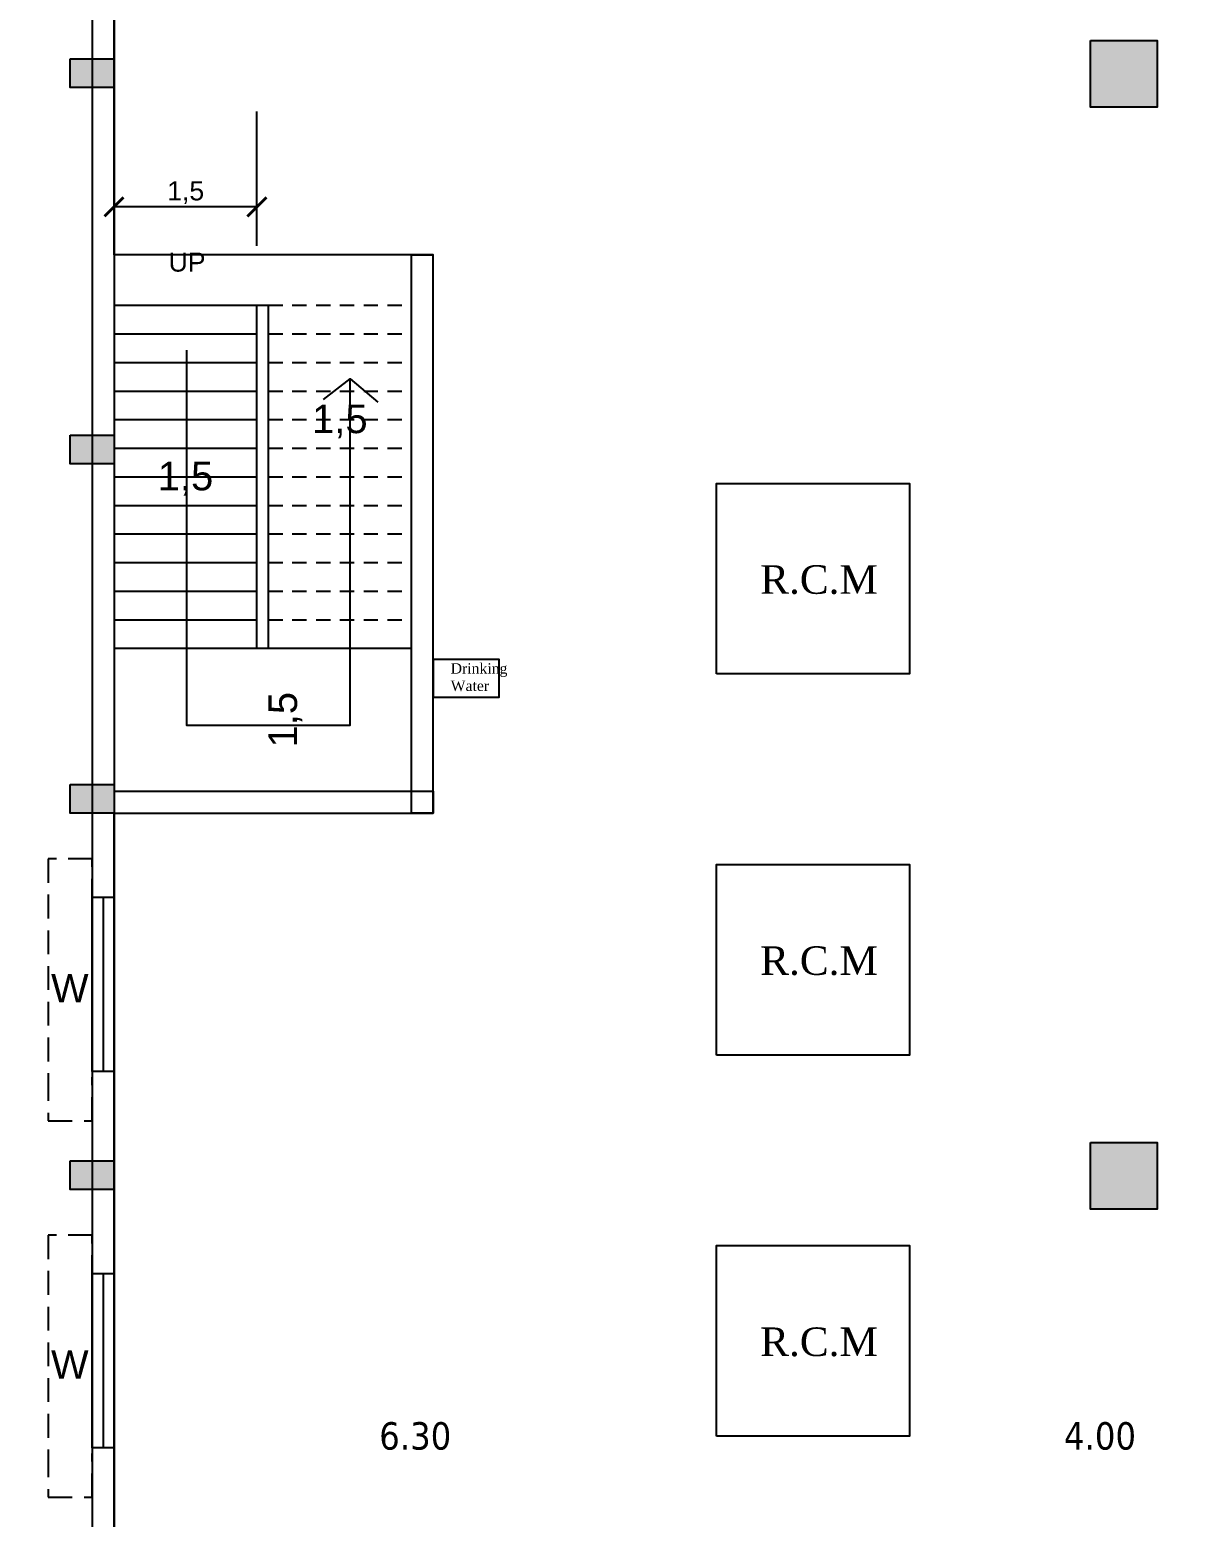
# Model space of a CAD drawing. Header units: metres. Extents: x 2292 to 2697, y 2134 to 2248.
# Drawn here: x 2512.95 to 2525.07, y 2152.08 to 2167.69 of the extents above; entities that cross this region are included whole.
import ezdxf

# ---------------------------------------------------------------- set-up
doc = ezdxf.new("R2010")
doc.units = ezdxf.units.M
doc.linetypes.add('DASHED', pattern=[0.75, 0.5, -0.25])
for name, color, linetype in [('BLK_1_COVERED_AREA', 140, 'Continuous'), ('BLK_1_FLR_1_EXIT_WIDTH_DOOR', 2, 'Continuous'), ('BLK_1_FLR_1_REGULAR_ROOM_1', 4, 'Continuous'), ('WORKSHOP_AREA', 121, 'Continuous')]:
    doc.layers.add(name, color=color, linetype=linetype)
doc.layers.add('BLK_1_FLR_1_BLT_UP_AREA', color=45, linetype='Continuous', plot=False)
doc.styles.add('CODE', font='tahoma.ttf')
doc.styles.add('DIM', font='swissc.ttf')
doc.styles.get("Standard").update_dxf_attribs({"font": 'arial.ttf'})
doc.styles.add('TIMES NEW ROMAN', font='times.ttf')
doc.dimstyles.new('Din', dxfattribs={"dimscale": 0, "dimtxt": 0.25, "dimasz": 0.1, "dimexe": 0.15, "dimexo": 0.15, "dimgap": 0.03, "dimtad": 0, "dimzin": 0, "dimdsep": 46, "dimtxsty": 'DIM', "dimblk": 'ARCHTICK', "dimcen": 0.09, "dimdle": 0.15, "dimse1": 1, "dimse2": 1, "dimclrd": 256, "dimclre": 256, "dimclrt": 7, "dimadec": 0, "dimazin": 3, "dimtfac": 1, "dimtofl": 0, "dimtmove": 1, "dimatfit": 3, "dimfxl": 0, "dimtolj": 1, "dimtzin": 0, "dimarcsym": 0})
doc.dimstyles.new('ISO-25', dxfattribs={"dimtxt": 0.5, "dimasz": 2.5, "dimexe": 1, "dimexo": 0.625, "dimtad": 1, "dimtxsty": 'Standard', "dimcen": 2.5, "dimadec": 0, "dimazin": 0, "dimtfac": 1, "dimtmove": 0, "dimatfit": 3, "dimfxl": 0, "dimarcsym": 0})

# ---------------------------------------------------------------- blocks, each defined once
blk = doc.blocks.new('*D410')
at = {"layer": 'Defpoints', "color": 0}
for p in [(2513.832, 2163.003), (2515.332, 2163.003), (2515.332, 2162.703)]:
    blk.add_point(p, dxfattribs=at)
at = {"color": 0, "insert": (2514.582, 2162.983), "char_height": 0.3, "attachment_point": 5}
blk.add_mtext('1,5', dxfattribs=at)
blk = doc.blocks.new('_ArchTick')
at = {"color": 0, "linetype": 'ByBlock', "const_width": 0.15}
blk.add_lwpolyline([(-0.5, -0.5), (0.5, 0.5)], dxfattribs=at)
blk = doc.blocks.new('*D411')
at = {"layer": 'Defpoints', "color": 0, "linetype": 'DASHED', "ltscale": 0.3}
for p in [(2515.452, 2163.303), (2515.452, 2163.303), (2516.952, 2163.303)]:
    blk.add_point(p, dxfattribs=at)
at = {"color": 0, "linetype": 'DASHED', "ltscale": 0.3, "insert": (2516.202, 2163.583), "char_height": 0.3, "attachment_point": 5}
blk.add_mtext('1,5', dxfattribs=at)
blk = doc.blocks.new('*D412')
at = {"layer": 'Defpoints', "color": 0}
for p in [(2515.919, 2161.203), (2515.911, 2159.703), (2515.919, 2159.703)]:
    blk.add_point(p, dxfattribs=at)
at = {"color": 0, "insert": (2515.631, 2160.453), "char_height": 0.3, "attachment_point": 5, "rotation": 90}
blk.add_mtext('1,5', dxfattribs=at)
blk = doc.blocks.new('A$C4F610507')
blk.add_lwpolyline([(1.128, 0.032), (4.112, 0.032), (4.112, 1.742), (1.128, 1.742)], close=True)
blk = doc.blocks.new('*D427')
at = {"lineweight": -2}
for p, q in [((2512.13, 2159.473), (2511.593, 2159.473)), ((2512.13, 2151.573), (2511.593, 2151.573))]:
    blk.add_line(p, q, dxfattribs=at)
for p, q in [((2511.861, 2159.233), (2511.861, 2156.058)), ((2511.861, 2151.813), (2511.861, 2154.988))]:
    blk.add_line(p, q)
for points in [[(2511.821, 2159.233), (2511.901, 2159.233), (2511.861, 2159.473)], [(2511.821, 2151.813), (2511.901, 2151.813), (2511.861, 2151.573)]]:
    blk.add_solid(points)
at = {"layer": 'Defpoints', "color": 0}
for p in [(2511.861, 2159.473), (2513.832, 2159.473), (2513.602, 2151.573)]:
    blk.add_point(p, dxfattribs=at)
at = {"insert": (2511.861, 2155.523), "char_height": 0.288, "attachment_point": 5, "rotation": 90, "style": 'CODE'}
blk.add_mtext('\\A1;7.90', dxfattribs=at)
blk = doc.blocks.new('*D428')
for p, q in [((2511.861, 2159.943), (2511.861, 2160.183)), ((2511.861, 2159.233), (2511.861, 2158.993))]:
    blk.add_line(p, q)
at = {"lineweight": -2}
for p, q in [((2512.13, 2159.703), (2511.593, 2159.703)), ((2512.13, 2159.473), (2511.593, 2159.473))]:
    blk.add_line(p, q, dxfattribs=at)
for points in [[(2511.821, 2159.943), (2511.901, 2159.943), (2511.861, 2159.703)], [(2511.821, 2159.233), (2511.901, 2159.233), (2511.861, 2159.473)]]:
    blk.add_solid(points)
at = {"layer": 'Defpoints', "color": 0}
for p in [(2511.861, 2159.703), (2513.832, 2159.703), (2513.832, 2159.473)]:
    blk.add_point(p, dxfattribs=at)
at = {"insert": (2511.191, 2159.588), "char_height": 0.288, "attachment_point": 5, "rotation": 90, "style": 'CODE'}
blk.add_mtext('\\A1;0.23', dxfattribs=at)
blk = doc.blocks.new('*D429')
at = {"lineweight": -2}
for p, q in [((2512.13, 2183.068), (2511.593, 2183.068)), ((2512.13, 2159.703), (2511.593, 2159.703))]:
    blk.add_line(p, q, dxfattribs=at)
for p, q in [((2511.861, 2182.828), (2511.861, 2172.028)), ((2511.861, 2159.943), (2511.861, 2170.743))]:
    blk.add_line(p, q)
for points in [[(2511.821, 2182.828), (2511.901, 2182.828), (2511.861, 2183.068)], [(2511.821, 2159.943), (2511.901, 2159.943), (2511.861, 2159.703)]]:
    blk.add_solid(points)
at = {"layer": 'Defpoints', "color": 0}
for p in [(2511.861, 2183.068), (2513.832, 2183.068), (2513.832, 2159.703)]:
    blk.add_point(p, dxfattribs=at)
at = {"insert": (2511.861, 2171.385), "char_height": 0.288, "attachment_point": 5, "rotation": 90, "style": 'CODE'}
blk.add_mtext('\\A1;23.37', dxfattribs=at)
blk = doc.blocks.new('*D435')
at = {"layer": 'Defpoints', "color": 0}
for p in [(2513.832, 2189.608), (2510.554, 2146.288), (2513.832, 2146.288)]:
    blk.add_point(p, dxfattribs=at)
at = {"insert": (2510.554, 2167.948), "char_height": 0.288, "attachment_point": 5, "rotation": 90, "style": 'CODE'}
blk.add_mtext('\\A1;43.32', dxfattribs=at)
blk = doc.blocks.new('*D478')
at = {"layer": 'Defpoints', "color": 0}
for p in [(2522.179, 2152.934), (2526.179, 2152.934), (2526.179, 2152.934)]:
    blk.add_point(p, dxfattribs=at)
at = {"insert": (2524.179, 2152.934), "char_height": 0.288, "attachment_point": 5, "style": 'CODE'}
blk.add_mtext('\\A1;4.00', dxfattribs=at)
blk = doc.blocks.new('*D514')
at = {"layer": 'Defpoints', "color": 0}
for p in [(2513.832, 2152.934), (2513.832, 2152.934), (2520.153, 2152.934)]:
    blk.add_point(p, dxfattribs=at)
at = {"insert": (2516.993, 2152.934), "char_height": 0.288, "attachment_point": 5, "style": 'CODE'}
blk.add_mtext('\\A1;6.30', dxfattribs=at)
blk = doc.blocks.new('*D501')
at = {"layer": 'BLK_1_FLR_1_EXIT_WIDTH_DOOR', "color": 0, "lineweight": -2}
for p, q in [((2513.832, 2165.428), (2513.832, 2166.835)), ((2515.332, 2165.428), (2515.332, 2166.835)), ((2515.332, 2165.835), (2513.832, 2165.835))]:
    blk.add_line(p, q, dxfattribs=at)
at = {"layer": 'Defpoints', "color": 0}
for p in [(2513.832, 2165.835), (2513.832, 2164.803), (2515.332, 2164.803)]:
    blk.add_point(p, dxfattribs=at)
at = {"layer": 'BLK_1_FLR_1_EXIT_WIDTH_DOOR', "color": 0, "lineweight": -2, "xscale": 0.2, "yscale": 0.2, "zscale": 0.2, "rotation": 180}
blk.add_blockref('_ArchTick', (2513.832, 2165.835), dxfattribs=at)
at = {"layer": 'BLK_1_FLR_1_EXIT_WIDTH_DOOR', "color": 0, "lineweight": -2, "xscale": 0.2, "yscale": 0.2, "zscale": 0.2}
blk.add_blockref('_ArchTick', (2515.332, 2165.835), dxfattribs=at)
at = {"layer": 'BLK_1_FLR_1_EXIT_WIDTH_DOOR', "color": 0, "insert": (2514.584, 2165.985), "char_height": 0.2, "attachment_point": 5}
blk.add_mtext('1,5', dxfattribs=at)

msp = doc.modelspace()

# ---------------------------------------------------------------- hatches: boundary and pattern name
h = msp.add_hatch(color=256)
h.dxf.hatch_style = 1
h.paths.add_polyline_path([(2524.07877, 2166.88169), (2524.77877, 2166.88169), (2524.77877, 2167.58169), (2524.07877, 2167.58169)])
h = msp.add_hatch(color=256)
h.dxf.hatch_style = 1
h.paths.add_polyline_path([(2513.3721, 2167.38798), (2513.3721, 2167.08798), (2513.8321, 2167.08798), (2513.8321, 2167.38798)])
h = msp.add_hatch(color=256)
h.dxf.hatch_style = 1
h.paths.add_polyline_path([(2513.3721, 2163.43798), (2513.3721, 2163.13798), (2513.8321, 2163.13798), (2513.8321, 2163.43798)])
h = msp.add_hatch(color=256)
h.dxf.hatch_style = 1
h.paths.add_polyline_path([(2513.3721, 2159.77298), (2513.3721, 2159.47298), (2513.8321, 2159.47298), (2513.8321, 2159.77298)])
h = msp.add_hatch(color=256)
h.dxf.hatch_style = 1
h.paths.add_polyline_path([(2524.07877, 2155.31669), (2524.77877, 2155.31669), (2524.77877, 2156.01669), (2524.07877, 2156.01669)])
h = msp.add_hatch(color=256)
h.dxf.hatch_style = 1
h.paths.add_polyline_path([(2513.3721, 2155.82298), (2513.3721, 2155.52298), (2513.8321, 2155.52298), (2513.8321, 2155.82298)])

# ---------------------------------------------------------------- linework, layer by layer
for p, q in [((2516.9521, 2159.70298), (2516.9521, 2165.33298)), ((2516.9521, 2165.33298), (2517.1821, 2165.33298)), ((2517.1821, 2159.47298), (2517.1821, 2165.33298)), ((2513.8321, 2164.80298), (2515.3321, 2164.80298)), ((2515.3321, 2161.20298), (2515.3321, 2164.80298)), ((2515.3321, 2164.80298), (2515.4521, 2164.80298)), ((2515.4521, 2161.20298), (2515.4521, 2164.80298)), ((2513.8321, 2164.50298), (2515.3321, 2164.50298)), ((2513.8321, 2164.20298), (2515.3321, 2164.20298)), ((2513.8321, 2163.90298), (2515.3321, 2163.90298)), ((2513.8321, 2163.60298), (2515.3321, 2163.60298)), ((2513.8321, 2163.30298), (2515.3321, 2163.30298)), ((2513.8321, 2163.00298), (2515.3321, 2163.00298)), ((2513.8321, 2162.70298), (2515.3321, 2162.70298)), ((2513.8321, 2162.40298), (2515.3321, 2162.40298)), ((2513.8321, 2162.10298), (2515.3321, 2162.10298)), ((2513.8321, 2161.80298), (2515.3321, 2161.80298)), ((2513.8321, 2161.50298), (2515.3321, 2161.50298)), ((2513.8321, 2161.20298), (2516.9521, 2161.20298)), ((2513.8321, 2159.70298), (2516.9521, 2159.70298)), ((2513.8321, 2159.47298), (2517.1821, 2159.47298)), ((2513.7171, 2158.58977), (2513.7171, 2156.75977)), ((2513.7171, 2154.63977), (2513.7171, 2152.80977))]:
    msp.add_line(p, q)
at = {"linetype": 'DASHED', "ltscale": 0.3}
for p, q in [((2515.4521, 2164.80298), (2516.9521, 2164.80298)), ((2515.4521, 2164.50298), (2516.9521, 2164.50298)), ((2515.4521, 2164.20298), (2516.9521, 2164.20298)), ((2515.4521, 2163.90298), (2516.9521, 2163.90298)), ((2515.4521, 2163.60298), (2516.9521, 2163.60298)), ((2515.4521, 2163.30298), (2516.9521, 2163.30298)), ((2515.4521, 2163.00298), (2516.9521, 2163.00298)), ((2515.4521, 2162.70298), (2516.9521, 2162.70298)), ((2515.4521, 2162.40298), (2516.9521, 2162.40298)), ((2515.4521, 2162.10298), (2516.9521, 2162.10298)), ((2515.4521, 2161.80298), (2516.9521, 2161.80298)), ((2515.4521, 2161.50298), (2516.9521, 2161.50298))]:
    msp.add_line(p, q, dxfattribs=at)
for points in [[(2513.8321, 2186.02798), (2513.8321, 2149.48061), (2513.8321, 2146.51798), (2517.5721, 2146.51798), (2518.87681, 2146.51798)], [(2514.59291, 2164.33334), (2514.59291, 2160.39457), (2516.31161, 2160.39457), (2516.31161, 2164.03205)], [(2516.03126, 2163.81522), (2516.31161, 2164.03205), (2516.31161, 2164.03205), (2516.60162, 2163.78643)]]:
    msp.add_lwpolyline(points)
for points in [[(2524.07877, 2167.58169), (2524.77877, 2167.58169), (2524.77877, 2166.88169), (2524.07877, 2166.88169)], [(2513.3721, 2167.38798), (2513.8321, 2167.38798), (2513.8321, 2167.08798), (2513.3721, 2167.08798)], [(2513.3721, 2163.43798), (2513.8321, 2163.43798), (2513.8321, 2163.13798), (2513.3721, 2163.13798)], [(2513.3721, 2159.77298), (2513.8321, 2159.77298), (2513.8321, 2159.47298), (2513.3721, 2159.47298)], [(2516.9521, 2159.70298), (2517.1821, 2159.70298), (2517.1821, 2159.47298), (2516.9521, 2159.47298)], [(2513.6021, 2156.75977), (2513.6021, 2158.58977), (2513.8321, 2158.58977), (2513.8321, 2156.75977)], [(2524.07877, 2156.01669), (2524.77877, 2156.01669), (2524.77877, 2155.31669), (2524.07877, 2155.31669)], [(2513.3721, 2155.82298), (2513.8321, 2155.82298), (2513.8321, 2155.52298), (2513.3721, 2155.52298)], [(2520.15341, 2152.93362), (2520.15341, 2154.93362), (2522.17889, 2154.93362), (2522.17889, 2152.93362)], [(2513.6021, 2152.80977), (2513.6021, 2154.63977), (2513.8321, 2154.63977), (2513.8321, 2152.80977)]]:
    msp.add_lwpolyline(points, close=True)
at = {"ltscale": 5}
for points in [[(2520.15341, 2160.93362), (2520.15341, 2162.93362), (2522.17889, 2162.93362), (2522.17889, 2160.93362)], [(2520.15341, 2156.93362), (2520.15341, 2158.93362), (2522.17889, 2158.93362), (2522.17889, 2156.93362)]]:
    msp.add_lwpolyline(points, close=True, dxfattribs=at)
at = {"linetype": 'DASHED', "ltscale": 0.5}
for points in [[(2513.6021, 2158.53263), (2513.6021, 2158.99263), (2513.1421, 2158.99263), (2513.1421, 2156.70263), (2513.1421, 2156.24263), (2513.6021, 2156.24263), (2513.6021, 2156.70263)], [(2513.6021, 2154.58263), (2513.6021, 2155.04263), (2513.1421, 2155.04263), (2513.1421, 2152.75263), (2513.1421, 2152.29263), (2513.6021, 2152.29263), (2513.6021, 2152.75263)]]:
    msp.add_lwpolyline(points, dxfattribs=at)
at = {"layer": 'BLK_1_COVERED_AREA', "color": 140, "ltscale": 0.3}
msp.add_lwpolyline([(2513.6021, 2189.60798), (2513.6021, 2146.28798), (2553.6021, 2146.28798), (2553.6021, 2189.60798)], close=True, dxfattribs=at)
at = {"layer": 'BLK_1_FLR_1_BLT_UP_AREA', "color": 46, "lineweight": -2}
msp.add_lwpolyline([(2513.6021, 2189.60798), (2513.6021, 2146.28798), (2553.6021, 2146.28798), (2553.6021, 2189.60798)], close=True, dxfattribs=at)
at = {"layer": 'BLK_1_FLR_1_REGULAR_ROOM_1', "color": 4}
msp.add_lwpolyline([(2513.8321, 2183.06798), (2519.1807, 2183.06798), (2519.1807, 2189.37798), (2553.3721, 2189.37798), (2553.3721, 2152.52341), (2550.0221, 2152.50061), (2550.0221, 2149.47798), (2544.67349, 2149.47798), (2544.67349, 2146.51798), (2513.8321, 2146.51798), (2513.8321, 2159.47298), (2517.1821, 2159.47298), (2517.1821, 2165.33298), (2513.8321, 2165.33298)], close=True, dxfattribs=at)
at = {"layer": 'WORKSHOP_AREA', "color": 121}
msp.add_lwpolyline([(2513.8321, 2183.06798), (2519.1807, 2183.06798), (2519.1807, 2189.37798), (2553.3721, 2189.37798), (2553.3721, 2152.52341), (2550.0221, 2152.50061), (2550.0221, 2149.47798), (2544.67349, 2149.47798), (2544.67349, 2146.51798), (2513.8321, 2146.51798), (2513.8321, 2159.47298), (2517.1821, 2159.47298), (2517.1821, 2165.33298), (2513.8321, 2165.33298)], close=True, dxfattribs=at)

# ---------------------------------------------------------------- block references
at = {"xscale": 0.231708614209945, "yscale": 0.231708614209945, "zscale": 0.231708614209945}
msp.add_blockref('A$C4F610507', (2516.92082, 2160.68098), dxfattribs=at)

# ---------------------------------------------------------------- texts
at = {"attachment_point": 1}
for s, insert, char_height in [('{\\W6.346421; }UP', (2513.91206, 2165.35627), 0.2), ('{\\W4.094743; }W', (2512.69371, 2157.78602), 0.3), ('{\\W4.094743; }W', (2512.69371, 2153.83602), 0.3)]:
    msp.add_mtext_dynamic_manual_height_columns(s, width=1.3393217, gutter_width=12.5, heights=[0], dxfattribs=dict(at, insert=insert, char_height=char_height))
at = {"ltscale": 5, "insert": (2520.61348, 2162.07495), "char_height": 0.3, "attachment_point": 1}
msp.add_mtext_dynamic_manual_height_columns('{\\fTimes New Roman|b0|i0|c0|p18;R.C.M}', width=0.3060281, gutter_width=1, heights=[0], dxfattribs=at)
at = {"insert": (2517.36521, 2161.04622), "char_height": 0.109096, "attachment_point": 1, "style": 'TIMES NEW ROMAN'}
msp.add_mtext_dynamic_manual_height_columns('Drinking \\PWater', width=0.3188985, gutter_width=1.49606, heights=[0], dxfattribs=at)
at = {"linetype": 'DASHED', "ltscale": 0.3, "char_height": 0.3, "attachment_point": 1}
for insert in [(2520.61348, 2158.07495), (2520.61348, 2154.07495)]:
    msp.add_mtext_dynamic_manual_height_columns('{\\fTimes New Roman|b0|i0|c0|p18;R.C.M}', width=0.3060281, gutter_width=1, heights=[0], dxfattribs=dict(at, insert=insert))

# ---------------------------------------------------------------- dimensions: what is measured, and where the dimension line sits
for p1, p2, distance, dimstyle, override, picture, middle in [((2513.8321, 2189.60798), (2513.8321, 2146.28798), -3.27854, 'Din', {"dimscale": 0.096, "dimtxt": 3, "dimasz": 2.5, "dimexe": 2.8, "dimgap": 1.75, "dimpost": '\\X', "dimtxsty": 'CODE', "dimsah": 1, "dimdle": 2.8, "dimse1": 1, "dimse2": 1, "dimsd1": 1, "dimsd2": 1, "dimclrt": 256, "dimtmove": 2, "dimfxl": 2.8, "dimfxlon": 1, "dimtfillclr": 2, "dimlwd": 65535}, '*D435', (2510.55355, 2167.94798)), ((2515.91943, 2161.20298), (2515.91943, 2159.70298), -0.00836, 'ISO-25', {"dimtxt": 0.3, "dimasz": 0.1, "dimgap": 0.1, "dimblk1": 'ArchTick', "dimblk2": 'ArchTick', "dimsah": 1, "dimse1": 1, "dimse2": 1, "dimsd1": 1, "dimsd2": 1}, '*D412', (2515.63079, 2160.45298)), ((2522.17889, 2152.93362), (2526.17889, 2152.93362), 0, 'Din', {"dimscale": 0.096, "dimtxt": 3, "dimasz": 2.5, "dimexe": 2.8, "dimgap": 1.75, "dimpost": '\\X', "dimtxsty": 'CODE', "dimsah": 1, "dimdle": 2.8, "dimse1": 1, "dimse2": 1, "dimsd1": 1, "dimsd2": 1, "dimclrt": 256, "dimtmove": 2, "dimfxl": 2.8, "dimfxlon": 1, "dimtfillclr": 2, "dimlwd": 65535}, '*D478', (2524.17889, 2152.93362))]:
    dim = msp.add_aligned_dim(p1=p1, p2=p2, distance=distance, dimstyle=dimstyle, override=override)
    dim.commit()
    dim.dimension.update_dxf_attribs({"geometry": picture, "text_midpoint": middle})
for base, p1, p2, picture, middle in [((2511.8614593476, 2183.0679819608), (2513.832095785, 2159.7029819608), (2513.832095785, 2183.0679819608), '*D429', (2511.8614593476, 2171.3854819608)), ((2511.86146, 2159.70298), (2513.8321, 2159.47298), (2513.8321, 2159.70298), '*D428', (2511.19066, 2159.58798)), ((2511.86146, 2159.47298), (2513.6021, 2151.57298), (2513.8321, 2159.47298), '*D427', (2511.86146, 2155.52298))]:
    dim = msp.add_linear_dim(base=base, p1=p1, p2=p2, angle=270, dimstyle='Din', override={"dimscale": 0.096, "dimtxt": 3, "dimasz": 2.5, "dimexe": 2.8, "dimgap": 1.75, "dimpost": '\\X', "dimtxsty": 'CODE', "dimsah": 1, "dimdle": 2.8, "dimse1": 0, "dimse2": 0, "dimclrt": 256, "dimtmove": 2, "dimfxl": 2.8, "dimfxlon": 1, "dimtfillclr": 2, "dimlwd": 65535})
    dim.commit()
    dim.dimension.update_dxf_attribs({"geometry": picture, "text_midpoint": middle})
at = {"linetype": 'DASHED', "ltscale": 0.3}
dim = msp.add_aligned_dim(p1=(2516.9521, 2163.30298), p2=(2515.4521, 2163.30298), distance=0, dimstyle='ISO-25', override={"dimtxt": 0.3, "dimasz": 0.1, "dimgap": 0.1, "dimblk1": 'ArchTick', "dimblk2": 'ArchTick', "dimsah": 1, "dimse1": 1, "dimse2": 1, "dimsd1": 1, "dimsd2": 1}, dxfattribs=at)
dim.commit()
dim.dimension.update_dxf_attribs({"geometry": '*D411', "text_midpoint": (2516.2021, 2163.58327)})
dim = msp.add_linear_dim(base=(2515.3321, 2162.70298), p1=(2513.8321, 2163.00298), p2=(2515.3321, 2163.00298), angle=0, dimstyle='ISO-25', override={"dimtxt": 0.3, "dimasz": 0.1, "dimgap": 0.1, "dimblk1": 'ArchTick', "dimblk2": 'ArchTick', "dimsah": 1, "dimse1": 1, "dimse2": 1, "dimsd1": 1, "dimsd2": 1})
dim.commit()
dim.dimension.update_dxf_attribs({"geometry": '*D410', "text_midpoint": (2514.5821, 2162.70298), "dimtype": 161})
dim = msp.add_aligned_dim(p1=(2520.15341, 2152.93362), p2=(2513.8321, 2152.93362), distance=0, text='6.30', dimstyle='Din', override={"dimscale": 0.096, "dimtxt": 3, "dimasz": 2.5, "dimexe": 2.8, "dimgap": 1.75, "dimpost": '\\X', "dimtxsty": 'CODE', "dimsah": 1, "dimdle": 2.8, "dimse1": 1, "dimse2": 1, "dimsd1": 1, "dimsd2": 1, "dimclrt": 256, "dimtmove": 2, "dimfxl": 2.8, "dimfxlon": 1, "dimtfillclr": 2, "dimlwd": 65535})
dim.commit()
dim.dimension.update_dxf_attribs({"geometry": '*D514', "text_midpoint": (2516.99275, 2152.93362)})
at = {"layer": 'BLK_1_FLR_1_EXIT_WIDTH_DOOR', "color": 2}
dim = msp.add_linear_dim(base=(2513.8321, 2165.83485), p1=(2515.3321, 2164.80298), p2=(2513.8321, 2164.80298), angle=180, dimstyle='ISO-25', override={"dimtxt": 0.2, "dimasz": 0.2, "dimblk1": 'ArchTick', "dimblk2": 'ArchTick', "dimsah": 1, "dimsd1": 0, "dimsd2": 0, "dimtmove": 2}, dxfattribs=at)
dim.commit()
dim.dimension.update_dxf_attribs({"geometry": '*D501', "text_midpoint": (2514.5844, 2165.98523), "dimtype": 161})

doc.saveas('drawing.dxf')
